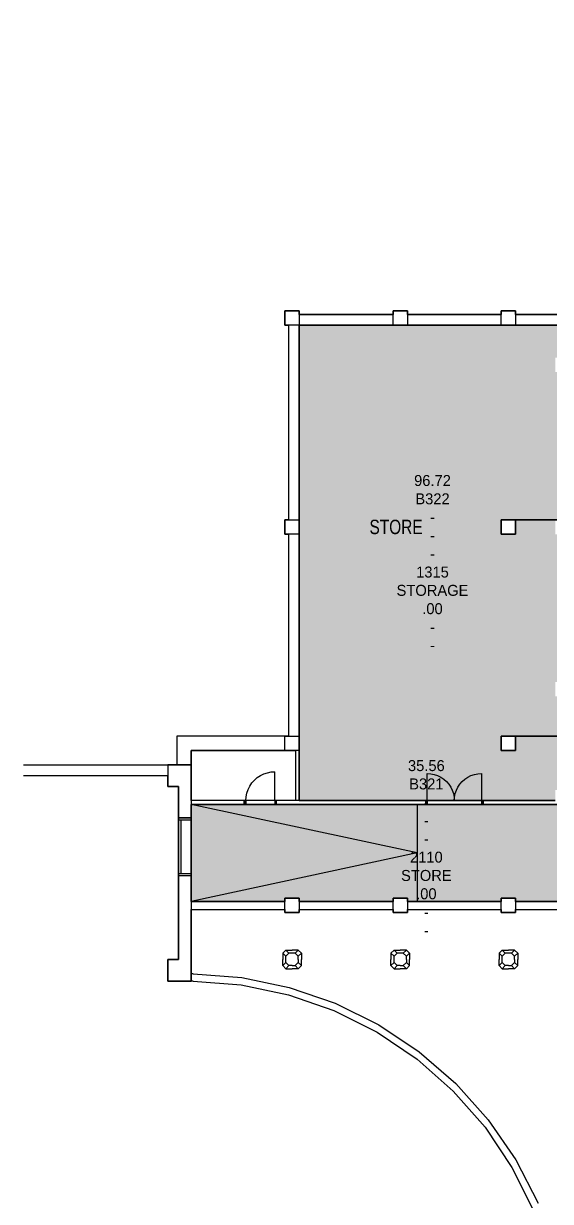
# Model space of a CAD drawing. Extents: x 301721 to 487446, y -38404 to 51035.
# Drawn here: x 301721 to 316338, y -17352 to 15340 of the extents above; entities that cross this region are included whole.
import ezdxf

# ---------------------------------------------------------------- set-up
doc = ezdxf.new("R2010")
doc.units = 0
doc.header["$MEASUREMENT"] = 0
for name, color, linetype in [('BL', 8, 'CONTINUOUS'), ('DR', 8, 'CONTINUOUS'), ('EXTERNAL_WORKS_P', 14, 'CONTINUOUS'), ('GROS$', 1, 'CONTINUOUS'), ('HL-TMP', 7, 'CONTINUOUS'), ('RM$', 5, 'CONTINUOUS'), ('RM$TXT', 5, 'CONTINUOUS'), ('TEXT', 7, 'CONTINUOUS'), ('WA_EXT', 7, 'CONTINUOUS')]:
    doc.layers.add(name, color=color, linetype=linetype)

msp = doc.modelspace()

# ---------------------------------------------------------------- hatches: boundary and pattern name
at = {"layer": 'HL-TMP', "linetype": 'Continuous', "true_color": 0xff6633}
h = msp.add_hatch(color=30, dxfattribs=at)
h.paths.add_polyline_path([(449876, 22165), (449971, 22165), (449971, 22565), (445871, 22565), (445871, 22165), (445471, 22165), (445471, 22565), (440371, 22565), (440371, 22165), (439971, 22165), (439971, 22565), (449876, 22565), (449876, 26555), (449451, 26555), (449451, 28345), (446676, 28345), (446676, 28165), (446276, 28165), (446276, 28345), (440571, 28345), (440571, 28242), (439876, 27039), (439435, 26784), (439135, 27303), (439436, 27477), (439937, 28345), (435201, 28345), (435201, 25034), (435201, 20175), (435181, 20175), (435181, 19275), (438216, 19275), (438216, 18175), (447126, 18175), (447126, 20175), (449876, 20175)], flags=0)
h.paths.add_polyline_path([(319421, 7215), (319421, 10115), (319421, 10395), (316871, 10395), (316871, 4615), (319421, 4615)], flags=0)
h.paths.add_polyline_path([(316761, -3335), (316471, -3335), (316471, -2935), (316761, -2935), (316761, 1165), (316471, 1165), (316471, 1565), (315371, 1565), (315371, 1165), (314971, 1165), (314971, 1565), (316761, 1565), (316761, 5665), (316471, 5665), (316471, 6065), (316761, 6065), (316761, 6965), (309371, 6965), (309371, -6225), (312921, -6225), (316471, -6225), (316471, -5935), (316761, -5935), (316761, -4435), (315371, -4435), (315371, -4835), (314971, -4835), (314971, -4435), (316761, -4435)], flags=0)
h.paths.add_polyline_path([(446272, 37002), (446272, 35920), (450031, 35920), (450031, 36956), (450041, 36956), (450041, 36997), (449971, 36997), (449971, 37002), (446773, 37002), (446428, 36801), (446330, 36969)], flags=0)
h.paths.add_polyline_path([(449876, 20085), (449102, 20085), (447216, 20085), (447216, 18085), (438126, 18085), (438126, 19185), (436810, 19185), (436010, 19185), (435181, 19185), (435181, 16565), (435371, 16565), (435371, 16585), (440971, 16585), (440971, 16565), (441371, 16565), (441371, 16585), (443971, 16585), (443971, 16565), (444371, 16565), (444371, 16585), (449876, 16585)], flags=0)
at = {"layer": 'HL-TMP', "linetype": 'Continuous', "true_color": 0x99cea6}
h = msp.add_hatch(color=253, dxfattribs=at)
h.paths.add_polyline_path([(342551, -7835), (341971, -7835), (341971, -7435), (342551, -7435), (342551, -6885), (342701, -6885), (342701, -5385), (342551, -5385), (342551, -4835), (341971, -4835), (338870, -4835), (338870, -6485), (338850, -8156), (338850, -10590), (341971, -10590), (341971, -10435), (342551, -10435)], flags=0)
h.paths.add_polyline_path([(319421, -6960), (319421, -6061), (316871, -6061), (316871, -6335), (312921, -6335), (307892, -6335), (306371, -6335), (306371, -9025), (308971, -9025), (308971, -8935), (309371, -8935), (309371, -9025), (311971, -9025), (311971, -8935), (312371, -8935), (312371, -9025), (312644, -9025), (314971, -9025), (314971, -8935), (315371, -8935), (315371, -9025), (317971, -9025), (317971, -8935), (319421, -8935), (319421, -8510)], flags=0)

# ---------------------------------------------------------------- linework, layer by layer
at = {"layer": 'BL', "linetype": 'Continuous'}
for p, q in [((312644, -7680), (306371, -6335)), ((312644, -6335), (312644, -9025)), ((312644, -7680), (306371, -9025))]:
    msp.add_line(p, q, dxfattribs=at)
at = {"layer": 'DR'}
for p, q in [((308205, -5590), (308292, -5532)), ((308292, -5532), (308386, -5486)), ((308386, -5486), (308485, -5452)), ((308485, -5452), (308588, -5432)), ((308588, -5432), (308692, -5425)), ((308692, -6225), (308692, -5425)), ((312921, -6225), (312921, -5475)), ((312921, -5475), (313019, -5481)), ((313019, -5481), (313115, -5500)), ((313115, -5500), (313208, -5532)), ((313208, -5532), (313296, -5575)), ((314046, -5575), (314134, -5532)), ((314134, -5532), (314227, -5500)), ((314227, -5500), (314323, -5481)), ((314323, -5481), (314421, -5475)), ((314421, -5475), (314421, -6225)), ((307953, -5919), (307999, -5825)), ((307999, -5825), (308057, -5738)), ((308057, -5738), (308126, -5659)), ((308126, -5659), (308205, -5590)), ((313296, -5575), (313378, -5630)), ((313378, -5630), (313452, -5695)), ((313452, -5695), (313516, -5768)), ((313516, -5768), (313571, -5850)), ((313571, -5850), (313614, -5938)), ((313728, -5938), (313772, -5850)), ((313772, -5850), (313826, -5768)), ((313826, -5768), (313891, -5695)), ((313891, -5695), (313965, -5630)), ((313965, -5630), (314046, -5575)), ((307892, -6225), (307899, -6120)), ((307899, -6120), (307919, -6018)), ((307919, -6018), (307953, -5919)), ((313614, -5938), (313646, -6031)), ((313646, -6031), (313665, -6127)), ((313665, -6127), (313671, -6225)), ((313671, -6225), (313678, -6127)), ((313678, -6127), (313697, -6031)), ((313697, -6031), (313728, -5938)), ((306021, -8257), (306021, -6757)), ((306091, -8257), (306091, -6757)), ((306371, -8257), (306371, -6757))]:
    msp.add_line(p, q, dxfattribs=at)
for points in [[(307842, -6335), (307892, -6335), (307892, -6225), (307842, -6225), (307842, -6335)], [(308692, -6335), (308742, -6335), (308742, -6225), (308692, -6225), (308692, -6335)], [(312921, -6335), (312921, -6225), (312871, -6225), (312871, -6335), (312921, -6335)], [(314471, -6335), (314471, -6225), (314421, -6225), (314421, -6335), (314471, -6335)], [(306371, -6707), (306021, -6707), (306021, -6757), (306371, -6757), (306371, -6707)], [(306371, -8257), (306021, -8257), (306021, -8307), (306371, -8307), (306371, -8257)]]:
    msp.add_lwpolyline(points, dxfattribs=at)
at = {"layer": 'EXTERNAL_WORKS_P', "linetype": 'Continuous'}
for p, q in [((306428, -11035), (307772, -11139)), ((306426, -11235), (307760, -11339)), ((307760, -11339), (309070, -11614)), ((307772, -11139), (309092, -11412)), ((309092, -11412), (310367, -11851)), ((309070, -11614), (310333, -12054)), ((310333, -12054), (311530, -12654)), ((310367, -11851), (311575, -12449)), ((311530, -12654), (312639, -13402)), ((311575, -12449), (312698, -13196)), ((312639, -13402), (313642, -14287)), ((312698, -13196), (313717, -14079)), ((313642, -14287), (314524, -15294)), ((313717, -14079), (314615, -15085)), ((314524, -15294), (315269, -16406)), ((314615, -15085), (315378, -16196)), ((315378, -16196), (315993, -17396)), ((315269, -16406), (315865, -17604))]:
    msp.add_line(p, q, dxfattribs=at)
at = {"layer": 'GROS$', "linetype": 'Continuous', "flags": 128}
for points in [[(316571, 7265), (315371, 7265), (315371, 7365), (314971, 7365), (314971, 7265), (312371, 7265), (312371, 7365), (311971, 7365), (311971, 7265), (309371, 7265), (309371, 7365), (308971, 7365), (308971, 6965), (309071, 6965), (309071, 1565), (308971, 1565), (308971, 1165), (309071, 1165), (309071, -4435), (305971, -4435), (305971, -5235), (305721, -5235), (305721, -5835), (306021, -5835), (306021, -6707), (306021, -10635), (305721, -10635), (305721, -11235), (306371, -11235), (306371, -9245), (308971, -9245), (308971, -9335), (309371, -9335), (309371, -9245), (311971, -9245), (311971, -9335), (312371, -9335), (312371, -9245), (314971, -9245), (314971, -9335), (315371, -9335), (315371, -9245), (317971, -9245)], [(317971, -9025), (315371, -9025), (315371, -8935), (314971, -8935), (314971, -9025), (312644, -9025), (312371, -9025), (312371, -8935), (311971, -8935), (311971, -9025), (309371, -9025), (309371, -8935), (308971, -8935), (308971, -9025), (306371, -9025), (306371, -6335), (307892, -6335), (307892, -6225), (306371, -6225), (306371, -4835), (309261, -4835), (309261, -6225), (307892, -6225), (307892, -6335), (312921, -6335), (312921, -6225), (309371, -6225), (309371, 6965), (316761, 6965)], [(316761, 1565), (314971, 1565), (314971, 1165), (315371, 1165), (315371, 1565), (316471, 1565)], [(316761, -4435), (314971, -4435), (314971, -4835), (315371, -4835), (315371, -4435), (316761, -4435)], [(316471, -6225), (312921, -6225), (312921, -6335), (316871, -6335)]]:
    msp.add_lwpolyline(points, dxfattribs=at)
at = {"layer": 'RM$', "linetype": 'Continuous', "flags": 128}
for points in [[(316761, 6965), (309371, 6965), (309371, -6225), (312921, -6225), (316471, -6225)], [(316471, 1565), (315371, 1565), (315371, 1165), (314971, 1165), (314971, 1565), (316761, 1565)], [(316761, -4435), (315371, -4435), (315371, -4835), (314971, -4835), (314971, -4435), (316761, -4435)], [(316871, -6335), (312921, -6335), (307892, -6335), (306371, -6335), (306371, -9025), (308971, -9025), (308971, -8935), (309371, -8935), (309371, -9025), (311971, -9025), (311971, -8935), (312371, -8935), (312371, -9025), (312644, -9025), (314971, -9025), (314971, -8935), (315371, -8935), (315371, -9025), (317971, -9025)]]:
    msp.add_lwpolyline(points, dxfattribs=at)
at = {"layer": 'WA_EXT'}
for p, q in [((308971, 6965), (308971, 7265)), ((309371, 7265), (311971, 7265)), ((312371, 7265), (314971, 7265)), ((315371, 7265), (316571, 7265)), ((309071, 6965), (309071, 1565)), ((309371, 6965), (316871, 6965)), ((309371, 6965), (309371, -4835)), ((309071, 1165), (309071, -4435)), ((305971, -4435), (305971, -5235)), ((308971, -4435), (305971, -4435)), ((309371, -4835), (306371, -4835)), ((306371, -4835), (306371, -5235)), ((309261, -4835), (309261, -5022)), ((309371, -4835), (309371, -5022)), ((309261, -5022), (309261, -6225)), ((309371, -5022), (309371, -6225)), ((306371, -5235), (305971, -5235)), ((307892, -6225), (306371, -6225)), ((307892, -6335), (306371, -6335)), ((307842, -6335), (307842, -6225)), ((312871, -6225), (308692, -6225)), ((312871, -6335), (308692, -6335)), ((308742, -6335), (308742, -6225)), ((312871, -6225), (312871, -6335)), ((314471, -6225), (314471, -6335)), ((316471, -6225), (314471, -6225)), ((316471, -6335), (314471, -6335)), ((306021, -6707), (306371, -6707)), ((306021, -8307), (306371, -8307)), ((308913, -10463), (308999, -10377)), ((309085, -10463), (308999, -10377)), ((308999, -10377), (309171, -10377)), ((309344, -10377), (309171, -10377)), ((309257, -10463), (309344, -10377)), ((309430, -10463), (309344, -10377)), ((311913, -10463), (311999, -10377)), ((312085, -10463), (311999, -10377)), ((311999, -10377), (312171, -10377)), ((312344, -10377), (312171, -10377)), ((312257, -10463), (312344, -10377)), ((312430, -10463), (312344, -10377)), ((314913, -10463), (314999, -10377)), ((315085, -10463), (314999, -10377)), ((314999, -10377), (315171, -10377)), ((315344, -10377), (315171, -10377)), ((315257, -10463), (315344, -10377)), ((315430, -10463), (315344, -10377)), ((308999, -10549), (308913, -10463)), ((308913, -10463), (308913, -10635)), ((308913, -10807), (308913, -10635)), ((308999, -10721), (308913, -10807)), ((308999, -10549), (309085, -10463)), ((308999, -10635), (308999, -10549)), ((308999, -10721), (308999, -10635)), ((309085, -10807), (308999, -10721)), ((309171, -10463), (309085, -10463)), ((309257, -10463), (309171, -10463)), ((309257, -10463), (309344, -10549)), ((309344, -10721), (309257, -10807)), ((309344, -10549), (309430, -10463)), ((309344, -10635), (309344, -10549)), ((309344, -10635), (309344, -10721)), ((309344, -10721), (309430, -10807)), ((309430, -10463), (309430, -10635)), ((309430, -10807), (309430, -10635)), ((311999, -10549), (311913, -10463)), ((311913, -10463), (311913, -10635)), ((311913, -10807), (311913, -10635)), ((311999, -10721), (311913, -10807)), ((311999, -10549), (312085, -10463)), ((311999, -10635), (311999, -10549)), ((311999, -10721), (311999, -10635)), ((312085, -10807), (311999, -10721)), ((312171, -10463), (312085, -10463)), ((312257, -10463), (312171, -10463)), ((312257, -10463), (312344, -10549)), ((312344, -10721), (312257, -10807)), ((312344, -10549), (312430, -10463)), ((312344, -10635), (312344, -10549)), ((312344, -10635), (312344, -10721)), ((312344, -10721), (312430, -10807)), ((312430, -10463), (312430, -10635)), ((312430, -10807), (312430, -10635)), ((314999, -10549), (314913, -10463)), ((314913, -10463), (314913, -10635)), ((314913, -10807), (314913, -10635)), ((314999, -10721), (314913, -10807)), ((314999, -10549), (315085, -10463)), ((314999, -10635), (314999, -10549)), ((314999, -10721), (314999, -10635)), ((315085, -10807), (314999, -10721)), ((315171, -10463), (315085, -10463)), ((315257, -10463), (315171, -10463)), ((315257, -10463), (315344, -10549)), ((315344, -10721), (315257, -10807)), ((315344, -10549), (315430, -10463)), ((315344, -10635), (315344, -10549)), ((315344, -10635), (315344, -10721)), ((315344, -10721), (315430, -10807)), ((315430, -10463), (315430, -10635)), ((315430, -10807), (315430, -10635)), ((306428, -11035), (306371, -11035)), ((308913, -10807), (308999, -10893)), ((309085, -10807), (308999, -10893)), ((308999, -10893), (309171, -10893)), ((309171, -10807), (309085, -10807)), ((309171, -10807), (309257, -10807)), ((309344, -10893), (309171, -10893)), ((309257, -10807), (309344, -10893)), ((309430, -10807), (309344, -10893)), ((311913, -10807), (311999, -10893)), ((312085, -10807), (311999, -10893)), ((311999, -10893), (312171, -10893)), ((312171, -10807), (312085, -10807)), ((312171, -10807), (312257, -10807)), ((312344, -10893), (312171, -10893)), ((312257, -10807), (312344, -10893)), ((312430, -10807), (312344, -10893)), ((314913, -10807), (314999, -10893)), ((315085, -10807), (314999, -10893)), ((314999, -10893), (315171, -10893)), ((315171, -10807), (315085, -10807)), ((315171, -10807), (315257, -10807)), ((315344, -10893), (315171, -10893)), ((315257, -10807), (315344, -10893)), ((315430, -10807), (315344, -10893)), ((306426, -11235), (305721, -11235))]:
    msp.add_line(p, q, dxfattribs=at)
at = {"layer": 'WA_EXT', "linetype": 'Continuous'}
for p, q in [((306371, -9025), (308971, -9025)), ((309371, -9025), (311971, -9025)), ((312371, -9025), (314971, -9025)), ((315371, -9025), (317971, -9025)), ((306371, -9245), (308971, -9245)), ((309371, -9245), (311971, -9245)), ((312371, -9245), (314971, -9245)), ((315371, -9245), (317971, -9245))]:
    msp.add_line(p, q, dxfattribs=at)
at = {"layer": 'WA_EXT'}
for points in [[(309371, 6965), (308971, 6965), (308971, 7365), (309371, 7365), (309371, 6965)], [(312371, 6965), (311971, 6965), (311971, 7365), (312371, 7365), (312371, 6965)], [(315371, 6965), (314971, 6965), (314971, 7365), (315371, 7365), (315371, 6965)], [(309371, 1165), (308971, 1165), (308971, 1565), (309371, 1565), (309371, 1165)], [(315371, 1165), (314971, 1165), (314971, 1565), (315371, 1565), (315371, 1165)], [(309371, -4835), (308971, -4835), (308971, -4435), (309371, -4435), (309371, -4835)], [(315371, -4835), (314971, -4835), (314971, -4435), (315371, -4435), (315371, -4835)], [(301721, -5235), (306371, -5235), (306371, -6757)], [(306021, -10635), (306021, -5835), (305721, -5835), (305721, -5535), (301721, -5535)], [(306371, -8257), (306371, -11235)], [(309371, -9335), (308971, -9335), (308971, -8935), (309371, -8935), (309371, -9335)], [(312371, -9335), (311971, -9335), (311971, -8935), (312371, -8935), (312371, -9335)], [(315371, -9335), (314971, -9335), (314971, -8935), (315371, -8935), (315371, -9335)], [(305721, -11235), (305721, -10635), (306021, -10635)]]:
    msp.add_lwpolyline(points, dxfattribs=at)

# ---------------------------------------------------------------- texts
at = {"layer": 'RM$TXT', "linetype": 'Continuous', "char_height": 304.8, "attachment_point": 8}
for s, insert in [('96.72^M^JB322^M^J-^M^J-^M^J-^M^J1315^M^JSTORAGE^M^J.00^M^J-^M^J-^M^J', (313066, -2068)), ('35.56^M^JB321^M^J-^M^J-^M^J-^M^J2110^M^JSTORE^M^J.00^M^J-^M^J-^M^J', (312896, -9981))]:
    msp.add_mtext(s, dxfattribs=dict(at, insert=insert))
at = {"layer": 'TEXT', "width": 0.8}
msp.add_text('STORE', height=400, dxfattribs=at).set_placement((311318, 1169))

doc.saveas('drawing.dxf')
